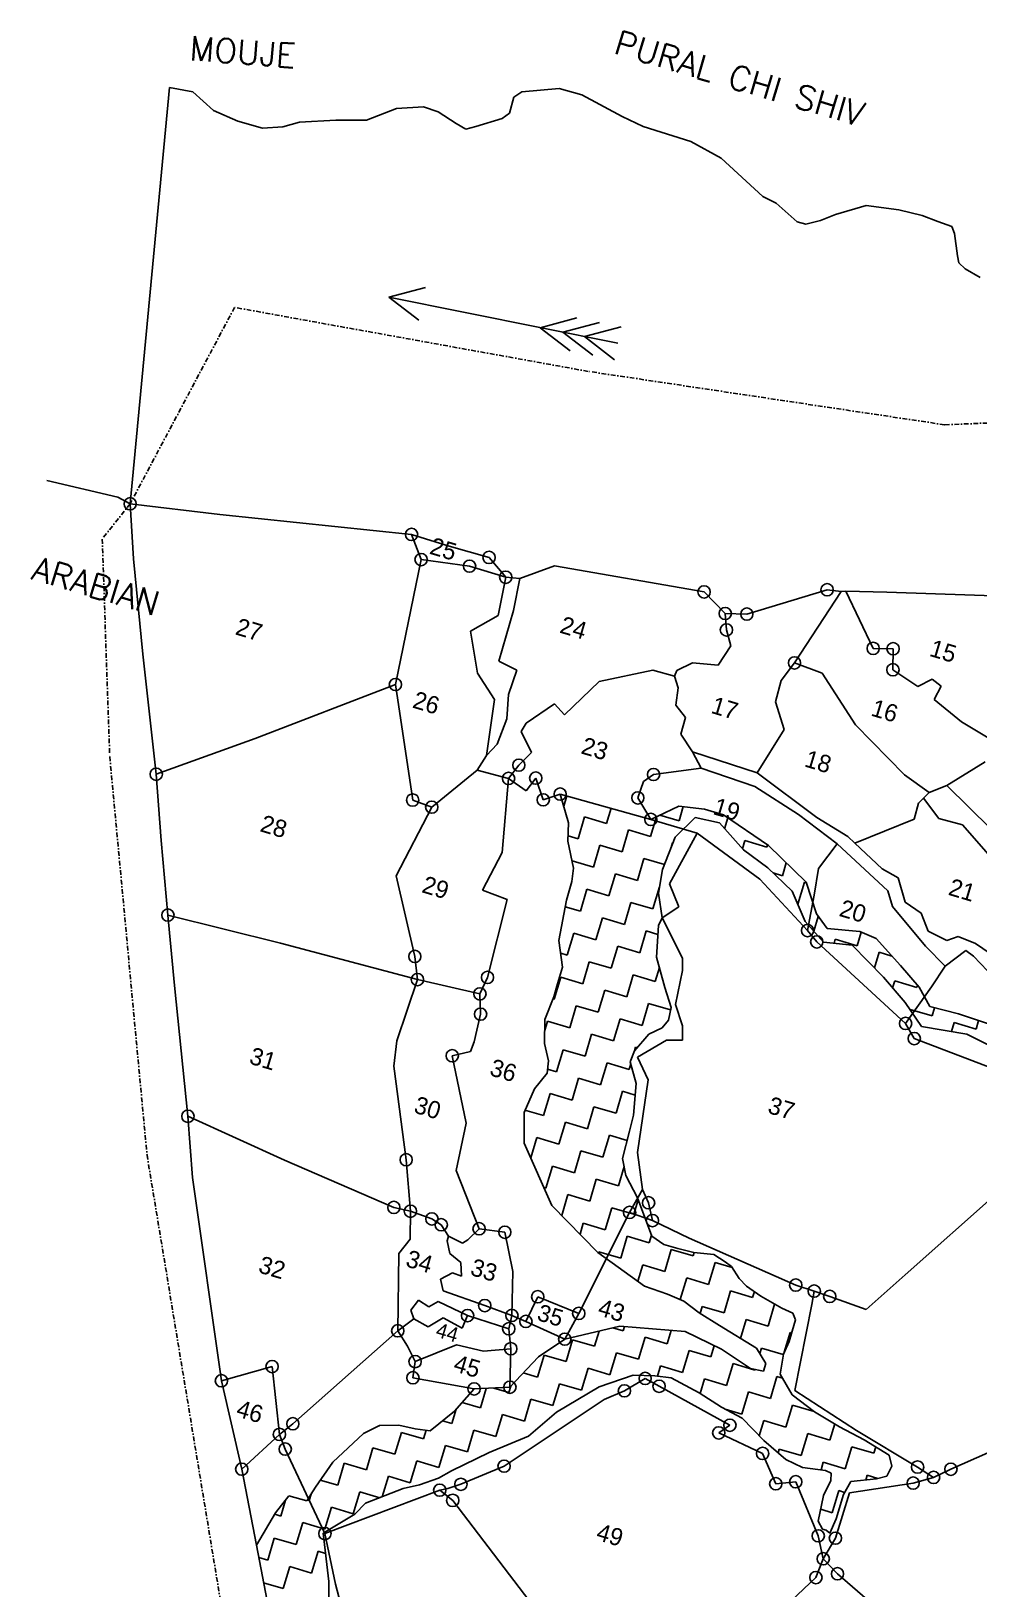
# Model space of a CAD drawing. Header units: metres. Extents: x 324633 to 327673, y 1815448 to 1818813.
# Drawn here: x 324633 to 325640, y 1817158 to 1818813 of the extents above; entities that cross this region are included whole.
import ezdxf

# ---------------------------------------------------------------- set-up
doc = ezdxf.new("R2010")
doc.units = ezdxf.units.M
doc.header["$MEASUREMENT"] = 0
doc.linetypes.add('DASHDOT', pattern=[1, 0.5, -0.25, 0, -0.25])
doc.linetypes.add('DIVIDE', pattern=[31.75, 12.7, -6.35, 0, -6.35, 0, -6.35])
for name, color, linetype in [('OFF', 1, 'Continuous'), ('POLY_HATCH', 12, 'Continuous'), ('POLY_PARCEL', 6, 'Continuous'), ('POLY_ROAD', 30, 'Continuous'), ('POLY_WATER', 4, 'Continuous'), ('TEXT_MAPOUT', 7, 'Continuous'), ('TEXT_PARCEL', 7, 'Continuous'), ('V_BOUND_STREAM_LINE', 7, 'DASHDOT'), ('V_DIVIDE_LINE', 7, 'DIVIDE')]:
    doc.layers.add(name, color=color, linetype=linetype)
doc.styles.get("Standard").update_dxf_attribs({"font": 'simplex.shx'})
doc.styles.add('TEXT_MAP', font='', dxfattribs={"height": 0.5})
doc.styles.get('TEXT_MAP').set_extended_font_data('Kruti Dev 050')

msp = doc.modelspace()

# ---------------------------------------------------------------- linework, layer by layer
for points in [[(325013.1, 1818530.3), (325051.9, 1818540.6)], [(325013.1, 1818530.3), (325256.4, 1818481.3)], [(325013.1, 1818530.3), (325044.9, 1818505.8)], [(325174, 1818497.9), (325212.9, 1818508.2)], [(325174, 1818497.9), (325205.8, 1818473.4)], [(325197.9, 1818493.1), (325236.8, 1818503.4)], [(325221, 1818488.4), (325259.9, 1818498.7)], [(325197.9, 1818493.1), (325229.7, 1818468.6)], [(325221, 1818488.4), (325252.9, 1818463.9)]]:
    msp.add_lwpolyline(points)
for centre in [(324738.3, 1818310.9), (325037.3, 1818278.3), (325047.4, 1818251.6), (325098.8, 1818244.6), (325119.5, 1818253.9), (325137.2, 1818232.8), (325347.9, 1818217.2), (325478.7, 1818219.6), (325370.4, 1818194.3), (325393.4, 1818193.7), (325371.7, 1818176.8), (325527.6, 1818157.3), (325548.8, 1818156.9), (325444, 1818141.8), (325548.6, 1818134.6), (325020.1, 1818118.9), (325151.2, 1818033.2), (324766, 1818023.5), (325140.3, 1818019.1), (325169.1, 1818019.5), (325294.3, 1818023.3), (325038.4, 1817996.2), (325177.1, 1817996.4), (325195.1, 1818002.5), (325277.6, 1817998.4), (325058.6, 1817988.6), (325291.4, 1817975.6), (324778.4, 1817873.9), (325457.9, 1817857.5), (325040.7, 1817830), (325467.7, 1817845.5), (325043.5, 1817805.4), (325117.9, 1817807.8), (325109.9, 1817790.2), (325110.6, 1817768.7), (325562.1, 1817758.9), (325571.3, 1817742.8), (325080.5, 1817724.6), (324799.7, 1817660.2), (325031.5, 1817614.1), (325289, 1817568.4), (325018.4, 1817563.5), (325036, 1817559.3), (325058.8, 1817551.2), (325268.8, 1817558.2), (325293.1, 1817549.4), (325068.7, 1817545.1), (325109, 1817540.8), (325136.3, 1817537.1), (325171.2, 1817468.5), (325445.3, 1817481), (325465, 1817474.6), (325481.4, 1817468.9), (325114.9, 1817459.1), (325214.8, 1817450.9), (325022.5, 1817432.4), (325096.8, 1817448.5), (325140.5, 1817434.6), (325143.8, 1817448.7), (325158.7, 1817442.3), (325200, 1817423.5), (325041, 1817399.6), (325142.6, 1817413.4), (324889.1, 1817394.4), (324835.2, 1817379.3), (325038.7, 1817382.5), (325103.7, 1817370.6), (325141.7, 1817372.4), (325263.3, 1817368.6), (325285.4, 1817381.8), (325300.2, 1817373.4), (324911.1, 1817333.6), (324896.9, 1817322.4), (325363.5, 1817323.9), (325375.4, 1817332.1), (324903.1, 1817306.7), (325410.2, 1817302.2), (324856.8, 1817285.4), (325135.5, 1817288.6), (325574.8, 1817287.7), (325610.2, 1817285.3), (325089.6, 1817269.3), (325424.1, 1817269.9), (325445.3, 1817272), (325570.1, 1817270.6), (325591.8, 1817276.6), (325067.1, 1817263.1), (325080.9, 1817252.3), (324945.2, 1817216.9), (325469.2, 1817214.6), (325487.5, 1817212.1), (325474.5, 1817190.2), (325466.8, 1817170.3), (325489.7, 1817174.3)]:
    msp.add_circle(centre, 6.53)
at = {"layer": 'OFF'}
for p, q in [((324780.1, 1818752.9), (324738.3, 1818310.9)), ((325344.8, 1818030), (325335.5, 1818047.5))]:
    msp.add_line(p, q, dxfattribs=at)
at = {"layer": 'POLY_HATCH'}
for p, q in [((325291.4, 1817975.6), (325195.1, 1818002.5)), ((325195.1, 1818002.5), (325204.1, 1817971.9)), ((325321.1, 1817989.8), (325291.4, 1817975.6)), ((325348.3, 1817986.6), (325321.1, 1817989.8)), ((325368.6, 1817980.5), (325348.3, 1817986.6)), ((325204.1, 1817971.9), (325203.3, 1817952.5)), ((325317.2, 1817956.7), (325338.6, 1817977.5)), ((325338.6, 1817977.5), (325364.2, 1817971.9)), ((325364.2, 1817971.9), (325389.9, 1817943.1)), ((325416.5, 1817947.9), (325368.6, 1817980.5)), ((325203.3, 1817952.5), (325209.4, 1817923.7)), ((325303.9, 1817922.3), (325317.2, 1817956.7)), ((325389.9, 1817943.1), (325415.7, 1817924.3)), ((325456.5, 1817909), (325416.5, 1817947.9)), ((325209.4, 1817923.7), (325207.6, 1817909.6)), ((325299.5, 1817897.3), (325303.9, 1817922.3)), ((325415.7, 1817924.3), (325441.6, 1817899.5)), ((325207.6, 1817909.6), (325201.7, 1817889.9)), ((325467.3, 1817875.2), (325456.5, 1817909)), ((325201.7, 1817889.9), (325193.8, 1817846.9)), ((325303.3, 1817871.2), (325299.5, 1817897.3)), ((325441.6, 1817899.5), (325455.2, 1817867.1)), ((325299.5, 1817863), (325303.3, 1817871.2)), ((325478.6, 1817859.6), (325467.3, 1817875.2)), ((325297.5, 1817829.3), (325299.5, 1817863)), ((325455.2, 1817867.1), (325475, 1817845.1)), ((325513.3, 1817856.6), (325478.6, 1817859.6)), ((325530.6, 1817849), (325513.3, 1817856.6)), ((325193.8, 1817846.9), (325197.7, 1817818.8)), ((325475, 1817845.1), (325505.4, 1817842.1)), ((325505.4, 1817842.1), (325538.7, 1817808)), ((325556.5, 1817820.5), (325530.6, 1817849)), ((325306.2, 1817796.9), (325297.5, 1817829.3)), ((325576.6, 1817797.3), (325556.5, 1817820.5)), ((325197.7, 1817818.8), (325192.4, 1817800.8)), ((325538.7, 1817808), (325561.5, 1817781)), ((325188.3, 1817787.3), (325178.7, 1817763.2)), ((325192.4, 1817800.8), (325188.3, 1817787.3)), ((325313, 1817775.7), (325306.2, 1817796.9)), ((325587.7, 1817776.9), (325576.6, 1817797.3)), ((325310, 1817762.4), (325313, 1817775.7)), ((325561.5, 1817781), (325579.1, 1817755.6)), ((325618.4, 1817768.9), (325587.7, 1817776.9)), ((325178.7, 1817763.2), (325178.4, 1817737.5)), ((325289.4, 1817747.4), (325303.6, 1817754.3)), ((325303.6, 1817754.3), (325310, 1817762.4)), ((325579.1, 1817755.6), (325627.2, 1817747.3)), ((325657.5, 1817756.1), (325618.4, 1817768.9)), ((325178.4, 1817737.5), (325182.8, 1817719.1)), ((325274.1, 1817729.8), (325289.4, 1817747.4)), ((325627.2, 1817747.3), (325672, 1817724.9)), ((325269.5, 1817718), (325274.1, 1817729.8)), ((325181.3, 1817706), (325167.8, 1817689.3)), ((325182.8, 1817719.1), (325181.3, 1817706)), ((325275.8, 1817694.9), (325269.5, 1817718)), ((325167.8, 1817689.3), (325156.7, 1817664.4)), ((325272.9, 1817661.5), (325275.8, 1817694.9)), ((325156.7, 1817664.4), (325157, 1817631.8)), ((325268.9, 1817644.5), (325272.9, 1817661.5)), ((325261.3, 1817615.5), (325268.9, 1817644.5)), ((325157, 1817631.8), (325186.3, 1817565.5)), ((325264.9, 1817597.3), (325261.3, 1817615.5)), ((325277.1, 1817573.5), (325264.9, 1817597.3)), ((325292.6, 1817532.9), (325277.1, 1817573.5)), ((325186.3, 1817565.5), (325235.2, 1817515.5)), ((325305.2, 1817524.1), (325292.6, 1817532.9)), ((325320, 1817519.7), (325305.2, 1817524.1)), ((325235.2, 1817515.5), (325284.7, 1817479.9)), ((325337, 1817515.6), (325320, 1817519.7)), ((325358.5, 1817513.3), (325337, 1817515.6)), ((325370.4, 1817505.7), (325358.5, 1817513.3)), ((325377, 1817500.7), (325370.4, 1817505.7)), ((325385.4, 1817488.1), (325377, 1817500.7)), ((325284.7, 1817479.9), (325309.2, 1817471.4)), ((325393, 1817479.8), (325385.4, 1817488.1)), ((325408.1, 1817469.3), (325393, 1817479.8)), ((325309.2, 1817471.4), (325326.6, 1817463.8)), ((325326.6, 1817463.8), (325342.6, 1817451.6)), ((325430.6, 1817456.5), (325408.1, 1817469.3)), ((325442.1, 1817451.1), (325430.6, 1817456.5)), ((325342.6, 1817451.6), (325364.2, 1817437.9)), ((325441.5, 1817432.1), (325445.1, 1817444.1)), ((325445.1, 1817444.1), (325442.1, 1817451.1)), ((325200, 1817423.5), (325172, 1817404.9)), ((325258.6, 1817437.4), (325200, 1817423.5)), ((325328, 1817431.5), (325258.6, 1817437.4)), ((325366.5, 1817412.7), (325328, 1817431.5)), ((325364.2, 1817437.9), (325403.7, 1817413.9)), ((325438.2, 1817421), (325441.5, 1817432.1)), ((325397.3, 1817392.5), (325366.5, 1817412.7)), ((325403.7, 1817413.9), (325413.5, 1817397.5)), ((325428.9, 1817386.4), (325432.2, 1817407.6)), ((325432.2, 1817407.6), (325438.2, 1817421)), ((325172, 1817404.9), (325141.7, 1817372.4)), ((325411.2, 1817389.6), (325397.3, 1817392.5)), ((325413.5, 1817397.5), (325411.2, 1817389.6)), ((325191.2, 1817345.9), (325236.5, 1817372.8)), ((325236.5, 1817372.8), (325272.6, 1817385.3)), ((325272.6, 1817385.3), (325295.6, 1817384.5)), ((325295.6, 1817384.5), (325313.1, 1817382.3)), ((325313.1, 1817382.3), (325342.7, 1817366.4)), ((325441.6, 1817364.4), (325428.9, 1817386.4)), ((325103.7, 1817370.6), (325082.7, 1817346.9)), ((325141.7, 1817372.4), (325103.7, 1817370.6)), ((325342.7, 1817366.4), (325366.5, 1817351.3)), ((325465.4, 1817346.2), (325441.6, 1817364.4)), ((325082.7, 1817346.9), (325057.1, 1817326.3)), ((325161.4, 1817320.5), (325191.2, 1817345.9)), ((325366.5, 1817351.3), (325388.4, 1817339.7)), ((325388.4, 1817339.7), (325411.5, 1817315.7)), ((325492, 1817330.3), (325465.4, 1817346.2)), ((324986, 1817323.2), (324953.7, 1817292.9)), ((325003.2, 1817331.7), (324986, 1817323.2)), ((325023.8, 1817332.3), (325003.2, 1817331.7)), ((325041.1, 1817328.2), (325023.8, 1817332.3)), ((325057.1, 1817326.3), (325041.1, 1817328.2)), ((325518.2, 1817316.4), (325492, 1817330.3)), ((325119.6, 1817303.1), (325161.4, 1817320.5)), ((325411.5, 1817315.7), (325434.8, 1817295.6)), ((325544.7, 1817300.4), (325518.2, 1817316.4)), ((324953.7, 1817292.9), (324935.1, 1817266.4)), ((325079.5, 1817283.8), (325119.6, 1817303.1)), ((325434.8, 1817295.6), (325452.6, 1817287.3)), ((325547.3, 1817288.6), (325544.7, 1817300.4)), ((325045.7, 1817268.6), (325066, 1817275.7)), ((325066, 1817275.7), (325079.5, 1817283.8)), ((325452.6, 1817287.3), (325476.9, 1817284.1)), ((325482.7, 1817273.3), (325475, 1817257.4)), ((325476.9, 1817284.1), (325483.1, 1817281.3)), ((325483.1, 1817281.3), (325482.7, 1817273.3)), ((325504, 1817272.2), (325531.2, 1817275.2)), ((325531.2, 1817275.2), (325542.1, 1817278)), ((325542.1, 1817278), (325547.3, 1817288.6)), ((324907, 1817257.2), (324892.8, 1817239.1)), ((324925.8, 1817251.6), (324907, 1817257.2)), ((324935.1, 1817266.4), (324925.8, 1817251.6)), ((324988.4, 1817249.3), (325028.3, 1817264.7)), ((325028.3, 1817264.7), (325045.7, 1817268.6)), ((325475, 1817257.4), (325469.3, 1817230.1)), ((325488.2, 1817232.5), (325495.9, 1817258.5)), ((325495.9, 1817258.5), (325504, 1817272.2)), ((324976.8, 1817237.6), (324988.4, 1817249.3)), ((324892.8, 1817239.1), (324872.4, 1817204.7)), ((324943.2, 1817217.4), (324976.8, 1817237.6)), ((325469.3, 1817230.1), (325473.8, 1817221.6)), ((325481.6, 1817217.3), (325488.2, 1817232.5)), ((324949.5, 1817166.1), (324943.2, 1817217.4)), ((325473.8, 1817221.6), (325477.5, 1817220.5)), ((325477.5, 1817220.5), (325481.6, 1817217.3)), ((324872.4, 1817204.7), (324891.9, 1817103.8)), ((324949.8, 1817129.6), (324949.5, 1817166.1))]:
    msp.add_line(p, q, dxfattribs=at)
at = {"layer": 'POLY_HATCH', "linetype": 'Continuous'}
for p, q in [((325198.9, 1817989.5), (325202.2, 1818000.5)), ((325244.4, 1817971.4), (325249.1, 1817987.4)), ((325321.4, 1817973.9), (325325.9, 1817989.2)), ((325214.1, 1817955), (325221, 1817978.4)), ((325221, 1817978.4), (325244.4, 1817971.4)), ((325291.1, 1817957.5), (325297.3, 1817978.4)), ((325300.8, 1817980.1), (325321.4, 1817973.9)), ((325369.8, 1817965.7), (325373.2, 1817977.4)), ((325203.5, 1817958.2), (325214.1, 1817955)), ((325260.8, 1817941.1), (325267.7, 1817964.5)), ((325267.7, 1817964.5), (325291.1, 1817957.5)), ((325388.8, 1817944.3), (325391.4, 1817953.1)), ((325391.4, 1817953.1), (325414.8, 1817946.1)), ((325230.5, 1817924.7), (325237.4, 1817948.1)), ((325237.4, 1817948.1), (325260.8, 1817941.1)), ((325313, 1817945.7), (325314.4, 1817950.6)), ((325314.4, 1817950.6), (325314.8, 1817950.5)), ((325414.8, 1817946.1), (325415.5, 1817948.6)), ((325207.8, 1817931.5), (325230.5, 1817924.7)), ((325277.2, 1817910.8), (325284.1, 1817934.2)), ((325284.1, 1817934.2), (325306, 1817927.7)), ((325421.5, 1817918.7), (325431.2, 1817915.8)), ((325431.2, 1817915.8), (325435.3, 1817929.6)), ((325246.9, 1817894.4), (325253.8, 1817917.8)), ((325253.8, 1817917.8), (325277.2, 1817910.8)), ((325293.6, 1817880.5), (325300.5, 1817903.9)), ((325300.5, 1817903.9), (325300.7, 1817903.8)), ((325447.6, 1817885.5), (325454.5, 1817908.9)), ((325454.5, 1817908.9), (325456.7, 1817908.2)), ((325216.6, 1817878), (325223.5, 1817901.4)), ((325223.5, 1817901.4), (325246.9, 1817894.4)), ((325263.3, 1817864.1), (325270.2, 1817887.5)), ((325270.2, 1817887.5), (325293.6, 1817880.5)), ((325447.5, 1817885.6), (325447.6, 1817885.5)), ((325200.4, 1817882.8), (325216.6, 1817878)), ((325233, 1817847.7), (325239.9, 1817871.1)), ((325239.9, 1817871.1), (325263.3, 1817864.1)), ((325464.5, 1817856.8), (325469.2, 1817872.6)), ((325202.7, 1817831.3), (325209.6, 1817854.7)), ((325209.6, 1817854.7), (325233, 1817847.7)), ((325279.7, 1817833.8), (325286.6, 1817857.2)), ((325286.6, 1817857.2), (325298.9, 1817853.5)), ((325510.7, 1817841.3), (325515, 1817855.8)), ((325249.4, 1817817.4), (325256.3, 1817840.8)), ((325256.3, 1817840.8), (325279.7, 1817833.8)), ((325486.1, 1817844), (325487.3, 1817848.3)), ((325487.3, 1817848.3), (325510.7, 1817841.3)), ((325195.7, 1817833.4), (325202.7, 1817831.3)), ((325219.1, 1817801), (325226, 1817824.4)), ((325226, 1817824.4), (325249.4, 1817817.4)), ((325529.1, 1817817.8), (325534, 1817834.4)), ((325534, 1817834.4), (325547.5, 1817830.4)), ((325188.8, 1817784.6), (325195.7, 1817808)), ((325195.7, 1817808), (325219.1, 1817801)), ((325265.8, 1817787.1), (325272.7, 1817810.5)), ((325272.7, 1817810.5), (325296.1, 1817803.5)), ((325296.1, 1817803.5), (325300.5, 1817818.2)), ((325548.2, 1817796.7), (325550.5, 1817804.1)), ((325550.5, 1817804.1), (325573.8, 1817797.1)), ((325235.5, 1817770.7), (325242.4, 1817794.1)), ((325242.4, 1817794.1), (325265.8, 1817787.1)), ((325573.8, 1817797.1), (325574.6, 1817799.7)), ((325187.4, 1817785), (325188.8, 1817784.6)), ((325205.2, 1817754.3), (325212.1, 1817777.7)), ((325212.1, 1817777.7), (325235.5, 1817770.7)), ((325282.2, 1817756.8), (325289.1, 1817780.2)), ((325289.1, 1817780.2), (325312.4, 1817773.2)), ((325566.7, 1817773.4), (325566.9, 1817773.8)), ((325566.9, 1817773.8), (325590.2, 1817766.8)), ((325590.2, 1817766.8), (325592.8, 1817775.6)), ((325178.6, 1817750.3), (325181.8, 1817761.3)), ((325181.8, 1817761.3), (325205.2, 1817754.3)), ((325251.9, 1817740.4), (325258.8, 1817763.8)), ((325258.8, 1817763.8), (325282.2, 1817756.8)), ((325610.7, 1817750.2), (325613.6, 1817759.9)), ((325613.6, 1817759.9), (325636.9, 1817752.9)), ((325636.9, 1817752.9), (325639.6, 1817762)), ((325221.6, 1817724), (325228.5, 1817747.4)), ((325228.5, 1817747.4), (325251.9, 1817740.4)), ((325191.3, 1817707.6), (325198.2, 1817731)), ((325198.2, 1817731), (325221.6, 1817724)), ((325274.2, 1817729.9), (325275.2, 1817733.5)), ((325275.2, 1817733.5), (325276.9, 1817733)), ((325181.8, 1817710.4), (325191.3, 1817707.6)), ((325238, 1817693.7), (325244.9, 1817717.1)), ((325244.9, 1817717.1), (325268.3, 1817710.1)), ((325268.3, 1817710.1), (325270.1, 1817716.1)), ((325207.7, 1817677.3), (325214.6, 1817700.7)), ((325214.6, 1817700.7), (325238, 1817693.7)), ((325177.4, 1817660.9), (325184.3, 1817684.3)), ((325184.3, 1817684.3), (325207.7, 1817677.3)), ((325254.4, 1817663.4), (325261.3, 1817686.8)), ((325261.3, 1817686.8), (325274.8, 1817682.8)), ((325157.7, 1817666.8), (325177.4, 1817660.9)), ((325193.8, 1817630.6), (325200.7, 1817654)), ((325200.7, 1817654), (325224.1, 1817647)), ((325224.1, 1817647), (325231, 1817670.4)), ((325231, 1817670.4), (325254.4, 1817663.4)), ((325164, 1817616), (325170.4, 1817637.6)), ((325170.4, 1817637.6), (325193.8, 1817630.6)), ((325240.5, 1817616.7), (325247.4, 1817640.1)), ((325247.4, 1817640.1), (325266.3, 1817634.5)), ((325210.2, 1817600.3), (325217.1, 1817623.7)), ((325217.1, 1817623.7), (325240.5, 1817616.7)), ((325179.9, 1817583.9), (325186.8, 1817607.3)), ((325186.8, 1817607.3), (325210.2, 1817600.3)), ((325256.9, 1817586.4), (325263, 1817606.9)), ((325226.6, 1817570), (325233.5, 1817593.4)), ((325233.5, 1817593.4), (325256.9, 1817586.4)), ((325177.9, 1817584.5), (325179.9, 1817583.9)), ((325196.7, 1817554.9), (325203.2, 1817577)), ((325203.2, 1817577), (325226.6, 1817570)), ((325273.3, 1817556.1), (325277.8, 1817571.4)), ((325243, 1817539.7), (325249.9, 1817563.1)), ((325249.9, 1817563.1), (325273.3, 1817556.1)), ((325216.2, 1817535), (325219.6, 1817546.7)), ((325219.6, 1817546.7), (325243, 1817539.7)), ((325259.4, 1817509.4), (325266.4, 1817532.8)), ((325266.4, 1817532.8), (325289.7, 1817525.8)), ((325289.7, 1817525.8), (325292.2, 1817534.1)), ((325235.7, 1817515.1), (325236.1, 1817516.4)), ((325236.1, 1817516.4), (325259.4, 1817509.4)), ((325306.1, 1817495.5), (325313.1, 1817518.9)), ((325313.1, 1817518.9), (325336.4, 1817511.9)), ((325336.4, 1817511.9), (325337.5, 1817515.6)), ((325352.8, 1817481.6), (325359.8, 1817505)), ((325359.8, 1817505), (325377.8, 1817499.6)), ((325277.6, 1817485), (325282.8, 1817502.5)), ((325282.8, 1817502.5), (325306.1, 1817495.5)), ((325322.6, 1817465.5), (325329.5, 1817488.6)), ((325329.5, 1817488.6), (325352.8, 1817481.6)), ((325369.2, 1817451.3), (325376.2, 1817474.7)), ((325376.2, 1817474.7), (325399.5, 1817467.7)), ((325399.5, 1817467.7), (325401.4, 1817474)), ((325343.7, 1817450.9), (325345.9, 1817458.3)), ((325345.9, 1817458.3), (325369.2, 1817451.3)), ((325415.9, 1817437.4), (325422.9, 1817460.8)), ((325422.9, 1817460.8), (325423.3, 1817460.6)), ((325386.6, 1817424.3), (325392.6, 1817444.4)), ((325392.6, 1817444.4), (325415.9, 1817437.4)), ((325201.3, 1817399.6), (325208.3, 1817422.9)), ((325208.3, 1817422.9), (325231.6, 1817416)), ((325231.6, 1817416), (325236.4, 1817432.1)), ((325251.1, 1817435.6), (325261.9, 1817432.4)), ((325261.9, 1817432.4), (325263.3, 1817437)), ((325278.3, 1817402.1), (325285.3, 1817425.5)), ((325285.3, 1817425.5), (325308.6, 1817418.5)), ((325308.6, 1817418.5), (325312.9, 1817432.8)), ((325433, 1817409.6), (325439.3, 1817430.5)), ((325439.3, 1817430.5), (325440.9, 1817430)), ((325171, 1817383.2), (325178, 1817406.5)), ((325178, 1817406.5), (325201.3, 1817399.6)), ((325248, 1817385.7), (325255, 1817409.1)), ((325255, 1817409.1), (325278.3, 1817402.1)), ((325325, 1817388.2), (325332, 1817411.6)), ((325332, 1817411.6), (325355.3, 1817404.6)), ((325355.3, 1817404.6), (325358.8, 1817416.4)), ((325407.2, 1817408.1), (325409, 1817414.1)), ((325409, 1817414.1), (325432.1, 1817407.2)), ((325217.7, 1817369.3), (325224.7, 1817392.6)), ((325224.7, 1817392.6), (325248, 1817385.7)), ((325298.4, 1817384.1), (325301.7, 1817395.2)), ((325301.7, 1817395.2), (325325, 1817388.2)), ((325371.7, 1817374.3), (325378.7, 1817397.7)), ((325378.7, 1817397.7), (325402, 1817390.7)), ((325402, 1817390.7), (325402.2, 1817391.4)), ((325140.7, 1817366.8), (325142.7, 1817373.5)), ((325155.9, 1817387.7), (325171, 1817383.2)), ((325187.4, 1817352.9), (325194.4, 1817376.2)), ((325194.4, 1817376.2), (325217.7, 1817369.3)), ((325343.8, 1817365.8), (325348.4, 1817381.3)), ((325348.4, 1817381.3), (325371.7, 1817374.3)), ((325418.4, 1817360.4), (325425.4, 1817383.8)), ((325425.4, 1817383.8), (325431.4, 1817382)), ((325090.9, 1817356.2), (325110.4, 1817350.4)), ((325110.4, 1817350.4), (325116.6, 1817371.2)), ((325124.5, 1817371.6), (325140.7, 1817366.8)), ((325157.1, 1817336.5), (325164.1, 1817359.8)), ((325164.1, 1817359.8), (325187.4, 1817352.9)), ((325388.1, 1817344), (325395.1, 1817367.4)), ((325395.1, 1817367.4), (325418.4, 1817360.4)), ((325080.1, 1817334), (325084.6, 1817349.1)), ((325126.8, 1817320.1), (325133.8, 1817343.4)), ((325133.8, 1817343.4), (325157.1, 1817336.5)), ((325370.2, 1817349.3), (325388.1, 1817344)), ((325434.8, 1817330.1), (325441.8, 1817353.5)), ((325441.8, 1817353.5), (325465, 1817346.5)), ((325002.9, 1817331.5), (325003.1, 1817331.5)), ((325003.1, 1817331.5), (325003.2, 1817331.7)), ((325019.5, 1817301.2), (325026.5, 1817324.5)), ((325026.5, 1817324.5), (325049.8, 1817317.6)), ((325049.8, 1817317.6), (325052.6, 1817326.8)), ((325070.2, 1817336.9), (325080.1, 1817334)), ((325096.5, 1817303.7), (325103.5, 1817327)), ((325103.5, 1817327), (325126.8, 1817320.1)), ((325406.6, 1817320.8), (325411.5, 1817337.1)), ((325411.5, 1817337.1), (325434.8, 1817330.1)), ((325451.2, 1817299.8), (325458.2, 1817323.2)), ((325458.2, 1817323.2), (325481.5, 1817316.2)), ((325481.5, 1817316.2), (325486.7, 1817333.5)), ((324989.2, 1817284.8), (324996.2, 1817308.1)), ((324996.2, 1817308.1), (325019.5, 1817301.2)), ((325066.2, 1817287.3), (325073.2, 1817310.6)), ((325073.2, 1817310.6), (325096.5, 1817303.7)), ((325426.7, 1817302.7), (325427.9, 1817306.8)), ((325427.9, 1817306.8), (325451.2, 1817299.8)), ((325497.9, 1817285.9), (325504.9, 1817309.3)), ((325504.9, 1817309.3), (325528.2, 1817302.3)), ((325528.2, 1817302.3), (325530.3, 1817309.1)), ((324958.9, 1817268.4), (324965.8, 1817291.7)), ((324965.8, 1817291.7), (324989.2, 1817284.8)), ((325035.9, 1817270.9), (325042.9, 1817294.2)), ((325042.9, 1817294.2), (325066.2, 1817287.3)), ((325472.2, 1817284.7), (325474.6, 1817292.9)), ((325474.6, 1817292.9), (325497.9, 1817285.9)), ((324940.3, 1817273.9), (324958.9, 1817268.4)), ((325006.1, 1817256.1), (325012.6, 1817277.8)), ((325012.6, 1817277.8), (325035.9, 1817270.9)), ((325519.8, 1817273.9), (325521.3, 1817279)), ((325521.3, 1817279), (325532.6, 1817275.6)), ((324928.6, 1817252), (324930.9, 1817259.8)), ((324975.3, 1817238.1), (324982.3, 1817261.4)), ((324982.3, 1817261.4), (325003.5, 1817255.1)), ((325484, 1817239.2), (325491, 1817262.6)), ((325491, 1817262.6), (325497.2, 1817260.7)), ((324898.3, 1817235.6), (324903.3, 1817252.5)), ((324926.4, 1817252.6), (324928.6, 1817252)), ((324945, 1817221.7), (324952, 1817245)), ((324952, 1817245), (324975.3, 1817238.1)), ((325471.9, 1817242.8), (325484, 1817239.2)), ((324891.9, 1817237.5), (324898.3, 1817235.6)), ((324914.7, 1817205.3), (324921.7, 1817228.6)), ((324921.7, 1817228.6), (324945, 1817221.7)), ((324884.4, 1817188.9), (324891.4, 1817212.2)), ((324891.4, 1817212.2), (324914.7, 1817205.3)), ((324874.9, 1817191.7), (324884.4, 1817188.9)), ((324931.1, 1817175), (324938.1, 1817198.3)), ((324938.1, 1817198.3), (324945.8, 1817196)), ((324900.8, 1817158.6), (324907.8, 1817181.9)), ((324907.8, 1817181.9), (324931.1, 1817175)), ((324880.1, 1817164.7), (324900.8, 1817158.6))]:
    msp.add_line(p, q, dxfattribs=at)
at = {"layer": 'POLY_PARCEL'}
for p, q in [((325037.3, 1818278.3), (325047.4, 1818251.6)), ((325047.4, 1818251.6), (325020.1, 1818118.9)), ((325047.4, 1818251.6), (325098.8, 1818244.6)), ((325098.8, 1818244.6), (325137.2, 1818232.8)), ((325129.4, 1818192.3), (325137.2, 1818232.8)), ((325152.2, 1818231.6), (325145.4, 1818197.4)), ((325493.5, 1818217.6), (325444, 1818141.8)), ((325498.6, 1818218), (325527.6, 1818157.3)), ((325099.9, 1818175.5), (325129.4, 1818192.3)), ((325145.4, 1818197.4), (325129.9, 1818143.5)), ((325371.7, 1818176.8), (325370.4, 1818194.3)), ((325107.3, 1818131.1), (325099.9, 1818175.5)), ((325376.4, 1818159.8), (325371.7, 1818176.8)), ((325362.9, 1818139.5), (325376.4, 1818159.8)), ((325527.6, 1818157.3), (325548.8, 1818156.9)), ((325548.8, 1818156.9), (325548.6, 1818134.6)), ((325129.9, 1818143.5), (325149.1, 1818134.1)), ((325149.1, 1818134.1), (325140.1, 1818108.1)), ((325236.5, 1818122), (325293.6, 1818134.2)), ((325293.6, 1818134.2), (325316.6, 1818127.9)), ((325318.9, 1818133.6), (325335.8, 1818141.8)), ((325335.8, 1818141.8), (325362.9, 1818139.5)), ((325429.9, 1818123.1), (325444, 1818141.8)), ((325473.4, 1818131.1), (325444, 1818141.8)), ((325548.6, 1818134.6), (325575.2, 1818116.8)), ((325020.1, 1818118.9), (324871.1, 1818061.6)), ((325020.1, 1818118.9), (325038.4, 1817996.2)), ((325125.5, 1818103.1), (325107.3, 1818131.1)), ((325199.8, 1818086.8), (325236.5, 1818122)), ((325316.6, 1818127.9), (325318.9, 1818133.6)), ((325316.6, 1818127.9), (325320.4, 1818115.2)), ((325423.9, 1818100.5), (325429.9, 1818123.1)), ((325508.8, 1818075.9), (325473.4, 1818131.1)), ((325575.2, 1818116.8), (325590.3, 1818124.4)), ((325590.3, 1818124.4), (325599.7, 1818117.2)), ((325599.7, 1818117.2), (325592.5, 1818102.8)), ((325117, 1818043.6), (325125.5, 1818103.1)), ((325140.1, 1818108.1), (325138.6, 1818082.4)), ((325320.4, 1818115.2), (325317.8, 1818096.9)), ((325592.5, 1818102.8), (325621.5, 1818079.1)), ((325158.8, 1818077.7), (325188.9, 1818098.5)), ((325188.9, 1818098.5), (325199.8, 1818086.8)), ((325317.8, 1818096.9), (325328.3, 1818083.9)), ((325433.2, 1818071.1), (325423.9, 1818100.5)), ((325138.6, 1818082.4), (325128.2, 1818055.6)), ((325153.8, 1818069.1), (325158.8, 1818077.7)), ((325164.5, 1818046.5), (325153.8, 1818069.1)), ((325328.3, 1818083.9), (325323.4, 1818066.2)), ((325404.3, 1818025.2), (325433.2, 1818071.1)), ((325560.8, 1818023), (325508.8, 1818075.9)), ((325621.5, 1818079.1), (325655.1, 1818059)), ((324871.1, 1818061.6), (324766, 1818023.5)), ((325128.2, 1818055.6), (325117, 1818043.6)), ((325323.4, 1818066.2), (325335.5, 1818047.5)), ((325106.8, 1818027.8), (325117, 1818043.6)), ((325151.2, 1818033.2), (325164.5, 1818046.5)), ((325606, 1818011.6), (325646.6, 1818036.9)), ((325058.6, 1817988.6), (325106.8, 1818027.8)), ((325140.3, 1818019.1), (325106.8, 1818027.8)), ((325133.5, 1817940.5), (325140.3, 1818019.1)), ((325140.3, 1818019.1), (325151.2, 1818033.2)), ((325140.3, 1818019.1), (325158.9, 1818006.1)), ((325158.9, 1818006.1), (325169.1, 1818019.5)), ((325169.1, 1818019.5), (325177.1, 1817996.4)), ((325283.6, 1818015.7), (325294.3, 1818023.3)), ((325294.3, 1818023.3), (325344.8, 1818030)), ((325587.2, 1818004.2), (325560.8, 1818023)), ((325177.1, 1817996.4), (325195.1, 1818002.5)), ((325195.1, 1818002.5), (325291.4, 1817975.6)), ((325277.6, 1817998.4), (325283.6, 1818015.7)), ((325581.1, 1817998.2), (325587.2, 1818004.2)), ((325587.2, 1818004.2), (325606, 1818011.6)), ((325606, 1818011.6), (325652.5, 1817965.5)), ((325058.6, 1817988.6), (325021, 1817915.6)), ((325038.4, 1817996.2), (325058.6, 1817988.6)), ((325291.4, 1817975.6), (325277.6, 1817998.4)), ((325571.3, 1817976), (325575.6, 1817992.7)), ((325575.6, 1817992.7), (325581.1, 1817998.2)), ((325597.2, 1817976.6), (325581.1, 1817998.2)), ((325291.4, 1817975.6), (325340.7, 1817961)), ((325508.1, 1817950.5), (325571.3, 1817976)), ((325622.6, 1817969.7), (325597.2, 1817976.6)), ((325657.5, 1817929.8), (325622.6, 1817969.7)), ((325311.3, 1817907), (325340.7, 1817961)), ((325340.7, 1817961), (325407.2, 1817912.1)), ((325112.7, 1817900.3), (325133.5, 1817940.5)), ((325469.6, 1817923.4), (325489.4, 1817949.7)), ((325464.8, 1817895), (325469.6, 1817923.4)), ((325021, 1817915.6), (325040.7, 1817830)), ((325321, 1817882.8), (325311.3, 1817907)), ((325407.2, 1817912.1), (325457.9, 1817857.5)), ((325138.8, 1817890.6), (325112.7, 1817900.3)), ((325117.9, 1817807.8), (325138.8, 1817890.6)), ((325457.9, 1817857.5), (325464.8, 1817895)), ((324898.1, 1817844.3), (324778.4, 1817873.9)), ((325303.3, 1817871.2), (325321, 1817882.8)), ((325325.2, 1817828.3), (325303.3, 1817871.2)), ((325457.9, 1817857.5), (325467.7, 1817845.5)), ((325043.5, 1817805.4), (324898.1, 1817844.3)), ((325467.7, 1817845.5), (325562.1, 1817758.9)), ((325040.7, 1817830), (325043.5, 1817805.4)), ((325324.9, 1817815.1), (325325.2, 1817828.3)), ((325589.4, 1817797.6), (325603.9, 1817819.8)), ((325021.6, 1817740.3), (325043.5, 1817805.4)), ((325043.5, 1817805.4), (325109.9, 1817790.2)), ((325109.9, 1817790.2), (325117.9, 1817807.8)), ((325317.7, 1817779), (325324.9, 1817815.1)), ((325109.9, 1817790.2), (325110.6, 1817768.7)), ((325562.1, 1817758.9), (325589.4, 1817797.6)), ((325325.2, 1817756.3), (325317.7, 1817779)), ((325110.6, 1817768.7), (325103.9, 1817739.2)), ((325325.1, 1817741.2), (325325.2, 1817756.3)), ((325562.1, 1817758.9), (325571.3, 1817742.8)), ((325018.5, 1817713.4), (325021.6, 1817740.3)), ((325103.9, 1817739.2), (325099.9, 1817728.9)), ((325277.1, 1817723), (325308.1, 1817741)), ((325308.1, 1817741), (325325.1, 1817741.2)), ((325571.3, 1817742.8), (325659.3, 1817709.3)), ((325099.9, 1817728.9), (325080.5, 1817724.6)), ((325080.5, 1817724.6), (325095.1, 1817653)), ((325288.7, 1817699.1), (325277.1, 1817723)), ((325031.5, 1817614.1), (325018.5, 1817713.4)), ((325277.2, 1817621.6), (325288.7, 1817699.1)), ((324902.2, 1817613.7), (324799.7, 1817660.2)), ((325095.1, 1817653), (325084.6, 1817602.8)), ((325282.6, 1817582.4), (325277.2, 1817621.6)), ((325018.4, 1817563.5), (324902.2, 1817613.7)), ((325036, 1817559.3), (325031.5, 1817614.1)), ((325084.6, 1817602.8), (325109, 1817540.8)), ((325268.8, 1817558.2), (325282.6, 1817582.4)), ((325289, 1817568.4), (325282.6, 1817582.4)), ((325659.7, 1817579.1), (325561.6, 1817492)), ((325036, 1817559.3), (325018.4, 1817563.5)), ((325036, 1817559.3), (325035.7, 1817529.7)), ((325036, 1817559.3), (325058.8, 1817551.2)), ((325214.8, 1817450.9), (325268.8, 1817558.2)), ((325268.8, 1817558.2), (325293.1, 1817549.4)), ((325293.1, 1817549.4), (325289, 1817568.4)), ((325058.8, 1817551.2), (325068.7, 1817545.1)), ((325068.7, 1817545.1), (325076.4, 1817532.8)), ((325097.1, 1817529.1), (325109, 1817540.8)), ((325109, 1817540.8), (325136.3, 1817537.1)), ((325332, 1817530.7), (325293.1, 1817549.4)), ((325035.7, 1817529.7), (325023.6, 1817514.4)), ((325074.9, 1817527.8), (325076.4, 1817532.8)), ((325078, 1817514.5), (325074.9, 1817527.8)), ((325076.4, 1817532.8), (325091.2, 1817525.5)), ((325091.2, 1817525.5), (325097.1, 1817529.1)), ((325136.3, 1817537.1), (325144.8, 1817495.5)), ((325445.3, 1817481), (325332, 1817530.7)), ((325023.6, 1817514.4), (325022.5, 1817432.4)), ((325089.4, 1817504.9), (325078, 1817514.5)), ((325068.1, 1817487.2), (325080.8, 1817493.9)), ((325080.8, 1817493.9), (325090.4, 1817490.3)), ((325090.4, 1817490.3), (325089.4, 1817504.9)), ((325144.8, 1817495.5), (325143.8, 1817448.7)), ((325561.6, 1817492), (325520.1, 1817455)), ((325070.7, 1817474.9), (325068.1, 1817487.2)), ((325114.9, 1817459.1), (325070.7, 1817474.9)), ((325465, 1817474.6), (325445.3, 1817481)), ((325462.4, 1817460.3), (325465, 1817474.6)), ((325481.4, 1817468.9), (325465, 1817474.6)), ((325036.6, 1817454.3), (325044.5, 1817465)), ((325044.5, 1817465), (325055.6, 1817458)), ((325055.6, 1817458), (325065.6, 1817463.4)), ((325065.6, 1817463.4), (325096.8, 1817448.5)), ((325143.8, 1817448.7), (325114.9, 1817459.1)), ((325158.7, 1817442.3), (325171.2, 1817468.5)), ((325171.2, 1817468.5), (325214.8, 1817450.9)), ((325444.2, 1817368.9), (325462.4, 1817460.3)), ((325520.1, 1817455), (325481.4, 1817468.9)), ((325022.5, 1817432.4), (325039.5, 1817445)), ((325039.5, 1817445), (325036.6, 1817454.3)), ((325054.8, 1817436.7), (325039.5, 1817445)), ((325070.7, 1817446), (325054.8, 1817436.7)), ((325091, 1817435.3), (325070.7, 1817446)), ((325096.8, 1817448.5), (325091, 1817435.3)), ((325096.8, 1817448.5), (325140.5, 1817434.6)), ((325143.8, 1817448.7), (325140.5, 1817434.6)), ((325143.8, 1817448.7), (325158.7, 1817442.3)), ((325200, 1817423.5), (325158.7, 1817442.3)), ((325214.8, 1817450.9), (325200, 1817423.5)), ((325022.5, 1817432.4), (324911.1, 1817333.6)), ((325032.8, 1817416.1), (325022.5, 1817432.4)), ((325140.5, 1817434.6), (325142.6, 1817413.4)), ((325041, 1817399.6), (325032.8, 1817416.1)), ((325041, 1817399.6), (325084.8, 1817417.5)), ((325084.8, 1817417.5), (325113.7, 1817410.7)), ((325113.7, 1817410.7), (325142.6, 1817413.4)), ((325142.6, 1817413.4), (325141.7, 1817372.4)), ((324889.1, 1817394.4), (324835.2, 1817379.3)), ((324896.9, 1817322.4), (324889.1, 1817394.4)), ((325038.7, 1817382.5), (325041, 1817399.6)), ((325103.7, 1817370.6), (325038.7, 1817382.5)), ((325263.3, 1817368.6), (325285.4, 1817381.8)), ((325285.4, 1817381.8), (325300.2, 1817373.4)), ((325300.2, 1817373.4), (325375.4, 1817332.1)), ((325141.7, 1817372.4), (325103.7, 1817370.6)), ((325135.5, 1817288.6), (325241.7, 1817359.3)), ((325241.7, 1817359.3), (325263.3, 1817368.6)), ((325509.8, 1817326.6), (325444.2, 1817368.9)), ((324911.1, 1817333.6), (324896.9, 1817322.4)), ((325375.4, 1817332.1), (325363.5, 1817323.9)), ((325363.5, 1817323.9), (325410.2, 1817302.2)), ((325574.8, 1817287.7), (325509.8, 1817326.6)), ((325610.2, 1817285.3), (325717.3, 1817332.9)), ((324896.9, 1817322.4), (324856.8, 1817285.4)), ((324896.9, 1817322.4), (324903.1, 1817306.7)), ((324903.1, 1817306.7), (324945.2, 1817216.9)), ((325410.2, 1817302.2), (325424.1, 1817269.9)), ((325089.6, 1817269.3), (325135.5, 1817288.6)), ((325570.1, 1817270.6), (325591.8, 1817276.6)), ((325591.8, 1817276.6), (325574.8, 1817287.7)), ((325591.8, 1817276.6), (325610.2, 1817285.3)), ((324945.2, 1817216.9), (325067.1, 1817263.1)), ((325067.1, 1817263.1), (325075.7, 1817265)), ((325080.9, 1817252.3), (325067.1, 1817263.1)), ((325075.7, 1817265), (325089.6, 1817269.3)), ((325424.1, 1817269.9), (325445.3, 1817272)), ((325445.3, 1817272), (325469.2, 1817214.6)), ((325487.5, 1817212.1), (325502.6, 1817260.4)), ((325502.6, 1817260.4), (325570.1, 1817270.6)), ((325178.9, 1817123.8), (325080.9, 1817252.3)), ((324956.4, 1817163.4), (324945.2, 1817216.9)), ((325469.2, 1817214.6), (325474.5, 1817190.2)), ((325474.5, 1817190.2), (325487.5, 1817212.1)), ((325466.8, 1817170.3), (325474.5, 1817190.2)), ((325474.5, 1817190.2), (325489.7, 1817174.3)), ((325489.7, 1817174.3), (325596.1, 1817082.4)), ((324972.3, 1817103.4), (324956.4, 1817163.4)), ((325409.2, 1817116.2), (325466.8, 1817170.3))]:
    msp.add_line(p, q, dxfattribs=at)
at = {"layer": 'POLY_ROAD'}
for p, q in [((325335.5, 1818047.5), (325404.3, 1818025.2)), ((325401.9, 1818010.5), (325344.8, 1818030)), ((325404.3, 1818025.2), (325467.6, 1817977.5)), ((325448.2, 1817980.9), (325401.9, 1818010.5)), ((325489.4, 1817949.7), (325448.2, 1817980.9)), ((325467.6, 1817977.5), (325500.8, 1817957.3)), ((325500.8, 1817957.3), (325508.1, 1817950.5)), ((325543.3, 1817899.6), (325489.4, 1817949.7)), ((325508.1, 1817950.5), (325537.3, 1817923.1)), ((325537.3, 1817923.1), (325554.1, 1817913.5)), ((325554.1, 1817913.5), (325561.5, 1817887.7)), ((325548, 1817883.1), (325543.3, 1817899.6)), ((325561.5, 1817887.7), (325578.6, 1817875.9)), ((325583.1, 1817841), (325548, 1817883.1)), ((325578.6, 1817875.9), (325586, 1817856.9)), ((325586, 1817856.9), (325606, 1817846.8)), ((325603.9, 1817819.8), (325583.1, 1817841)), ((325625.9, 1817836.4), (325603.9, 1817819.8)), ((325606, 1817846.8), (325617.9, 1817851.1)), ((325617.9, 1817851.1), (325636.2, 1817843.8)), ((325634.1, 1817830.4), (325625.9, 1817836.4)), ((325636.2, 1817843.8), (325675.1, 1817817.3)), ((325649.1, 1817814.8), (325634.1, 1817830.4))]:
    msp.add_line(p, q, dxfattribs=at)
at = {"layer": 'POLY_WATER'}
for p, q in [((324780.1, 1818752.9), (324805, 1818748.3)), ((324805, 1818748.3), (324826.8, 1818728.7)), ((325145.8, 1818742.9), (325154.4, 1818748.4)), ((325154.4, 1818748.4), (325193.9, 1818752)), ((325193.9, 1818752), (325218, 1818745.2)), ((324989.4, 1818718.5), (325021.1, 1818730.8)), ((325021.1, 1818730.8), (325049.9, 1818732.4)), ((325049.9, 1818732.4), (325065.5, 1818727.1)), ((325141.4, 1818725.9), (325145.8, 1818742.9)), ((325218, 1818745.2), (325261.1, 1818722.3)), ((324826.8, 1818728.7), (324852.8, 1818717.2)), ((324852.8, 1818717.2), (324878.7, 1818709.9)), ((324900.4, 1818711.2), (324918.1, 1818716.2)), ((324918.1, 1818716.2), (324956.7, 1818718.4)), ((324956.7, 1818718.4), (324989.4, 1818718.5)), ((325065.5, 1818727.1), (325084.7, 1818714.7)), ((325084.7, 1818714.7), (325094.8, 1818708.6)), ((325105.6, 1818711.7), (325133.4, 1818720.2)), ((325133.4, 1818720.2), (325141.4, 1818725.9)), ((325261.1, 1818722.3), (325283.2, 1818711.7)), ((324878.7, 1818709.9), (324900.4, 1818711.2)), ((325094.8, 1818708.6), (325105.6, 1818711.7)), ((325283.2, 1818711.7), (325333.8, 1818695.5)), ((325333.8, 1818695.5), (325366.1, 1818678.1)), ((325366.1, 1818678.1), (325410.4, 1818637.3)), ((325410.4, 1818637.3), (325424.7, 1818630.3)), ((325424.7, 1818630.3), (325446.9, 1818610.4)), ((325471.7, 1818611.6), (325487.7, 1818618.2)), ((325487.7, 1818618.2), (325520.1, 1818627.6)), ((325520.1, 1818627.6), (325554.7, 1818623.2)), ((325554.7, 1818623.2), (325579.7, 1818616.9)), ((325579.7, 1818616.9), (325596.2, 1818610.8)), ((325446.9, 1818610.4), (325455.9, 1818607.8)), ((325455.9, 1818607.8), (325471.7, 1818611.6)), ((325596.2, 1818610.8), (325611, 1818605.3)), ((325611, 1818605.3), (325613.9, 1818598.1)), ((325613.9, 1818598.1), (325617.3, 1818574.2)), ((325617.3, 1818574.2), (325618.6, 1818566.8)), ((325618.6, 1818566.8), (325625.3, 1818560.5)), ((325625.3, 1818560.5), (325641.2, 1818551.1)), ((324738.3, 1818310.9), (324833.6, 1818299.3)), ((324738.3, 1818310.9), (324741.8, 1818252.2)), ((324833.6, 1818299.3), (325037.3, 1818278.3)), ((325037.3, 1818278.3), (325077.3, 1818265.8)), ((324741.8, 1818252.2), (324751.8, 1818151.1)), ((325077.3, 1818265.8), (325119.5, 1818253.9)), ((325119.5, 1818253.9), (325137.2, 1818232.8)), ((325152.2, 1818231.6), (325189.2, 1818245.1)), ((325189.2, 1818245.1), (325347.9, 1818217.2)), ((325137.2, 1818232.8), (325152.2, 1818231.6)), ((325347.9, 1818217.2), (325370.4, 1818194.3)), ((325393.4, 1818193.7), (325478.7, 1818219.6)), ((325478.7, 1818219.6), (325493.5, 1818217.6)), ((325493.5, 1818217.6), (325498.6, 1818218)), ((325498.6, 1818218), (325542.1, 1818217)), ((325542.1, 1818217), (325682, 1818212.2)), ((325370.4, 1818194.3), (325393.4, 1818193.7)), ((324751.8, 1818151.1), (324766, 1818023.5)), ((324766, 1818023.5), (324771.2, 1817953.2)), ((324771.2, 1817953.2), (324778.4, 1817873.9)), ((324778.4, 1817873.9), (324785.5, 1817799)), ((324785.5, 1817799), (324799.7, 1817660.2)), ((324799.7, 1817660.2), (324804.6, 1817595.3)), ((324804.6, 1817595.3), (324835.2, 1817379.3)), ((324835.2, 1817379.3), (324856.8, 1817285.4)), ((324856.8, 1817285.4), (324872.4, 1817204.7)), ((324872.4, 1817204.7), (324891.9, 1817103.8))]:
    msp.add_line(p, q, dxfattribs=at)
at = {"layer": 'V_BOUND_STREAM_LINE', "ltscale": 10}
for p, q in [((324849.2, 1818519.4), (324738.3, 1818310.9)), ((325224.8, 1818451.5), (324849.2, 1818519.4)), ((325603.5, 1818394.8), (325224.8, 1818451.5)), ((325719.8, 1818399.4), (325603.5, 1818394.8)), ((324738.3, 1818310.9), (324708.6, 1818273.4)), ((324708.6, 1818273.4), (324716.6, 1818042.3)), ((324716.6, 1818042.3), (324756.2, 1817619.1)), ((324756.2, 1817619.1), (324845.2, 1817079.4))]:
    msp.add_line(p, q, dxfattribs=at)
at = {"layer": 'V_DIVIDE_LINE', "ltscale": 10}
for p, q in [((324649.6, 1818335.5), (324725.1, 1818318)), ((324725.1, 1818318), (324738.3, 1818310.9))]:
    msp.add_line(p, q, dxfattribs=at)

# ---------------------------------------------------------------- texts
at = {"layer": 'TEXT_MAPOUT'}
for s, height, rotation, p in [('PURAL CHI SHIV', 25.579, 343.4283, (325250.8, 1818789.6)), ('MOUJE', 25.58, 355.7951, (324800.7, 1818782.2)), ('ARABIAN ', 25.58, 343.4283, (324632.1, 1818231.2))]:
    msp.add_text(s, height=height, rotation=rotation, dxfattribs=at).set_placement(p)
at = {"layer": 'TEXT_PARCEL', "style": 'TEXT_MAP'}
for s, height, p in [('25', 18.42, (325055.3, 1818258)), ('27', 18.42, (324849, 1818172.3)), ('24', 18.42, (325193.6, 1818174.2)), ('15', 18.42, (325586.3, 1818149.5)), ('26', 18.42, (325037.2, 1818094.6)), ('17', 18.42, (325354.3, 1818088.9)), ('16', 18.42, (325524.2, 1818086.1)), ('23', 18.42, (325216.2, 1818045.9)), ('18', 18.42, (325453.5, 1818032.1)), ('19', 18.42, (325356.4, 1817981.4)), ('28', 18.42, (324875.2, 1817963.2)), ('29', 18.42, (325047.1, 1817898.4)), ('21', 18.42, (325606.4, 1817895.7)), ('20', 18.42, (325490.4, 1817873.3)), ('31', 18.42, (324863.7, 1817716.5)), ('36', 18.42, (325119.1, 1817704.1)), ('30', 18.42, (325038.6, 1817664.4)), ('37', 18.42, (325414.5, 1817664)), ('32', 18.42, (324873.4, 1817494.7)), ('34', 18.42, (325029.9, 1817501.1)), ('33', 18.42, (325098.5, 1817492)), ('35', 17.91, (325169.5, 1817444)), ('43', 18.42, (325234, 1817449.3)), ('44', 15.65, (325061.8, 1817426.5)), ('45', 18.42, (325080.6, 1817389.9)), ('46', 18.42, (324849.8, 1817341.8)), ('49', 18.42, (325232.3, 1817210.7))]:
    msp.add_text(s, height=height, rotation=343.4283, dxfattribs=at).set_placement(p)

doc.saveas('drawing.dxf')
